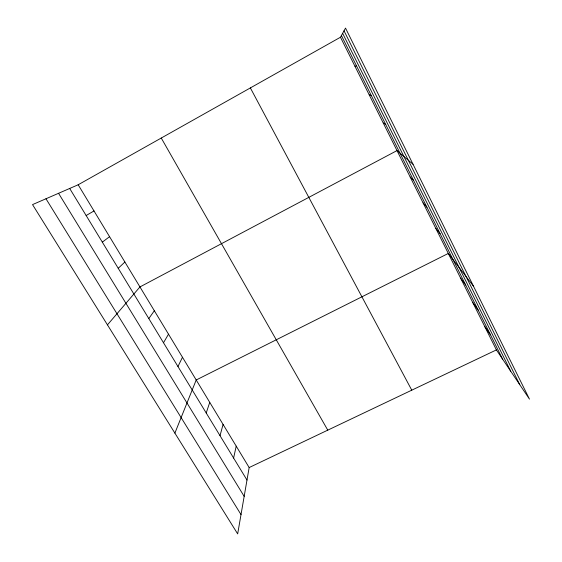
<?xml version="1.0" encoding="UTF-8"?>
<svg xmlns="http://www.w3.org/2000/svg" width="562" height="562" viewBox="0 0 562 562"><rect width="100%" height="100%" fill="white"/><g stroke="black" fill="none" stroke-linecap="round" stroke-linejoin="round"><path stroke-width="0.84" d="M78.174 184.772L249.156 467.549L237.67 533.9L32.533 204.603L78.174 184.772L340.474 37.233L345.525 28.1L529.467 399.125L496.394 349.908L340.474 37.233M233.609 458.051L236.209 446.144M220.016 435.698L223.079 424.422M206.219 413.007L209.745 402.371M174.887 433.119L196.208 379.982L448.293 253.448L473.478 286.191M177.964 366.543L182.46 357.256M163.5 342.75L168.509 334.172M148.804 318.584L154.339 310.737M107.447 324.864L139.945 286.936L397.004 150.595L413.042 164.28M118.231 268.299L124.876 262.018M102.326 242.138L109.562 236.693M86.148 215.527L94.002 210.947M249.156 467.549L496.394 349.908M354.98 66.316L356.448 65.747M369.227 94.901L371.215 95.4M383.235 122.987L385.722 124.525M410.141 176.946L413.562 180.409M423.067 202.861L426.923 207.238M435.782 228.362L440.06 233.609M460.601 278.141L465.687 285.053M472.719 302.44L478.185 310.14M484.648 326.36L490.478 334.826M45.972 198.765L241.014 514.588M58.553 193.3L244.168 496.351M69.688 188.46L246.992 480.053M161.259 138.041L327.765 430.141M250.364 87.918L411.77 390.168M341.401 35.554L502.576 359.111M344.028 30.812L519.78 384.703M342.63 33.334L510.668 371.152"/></g></svg>
